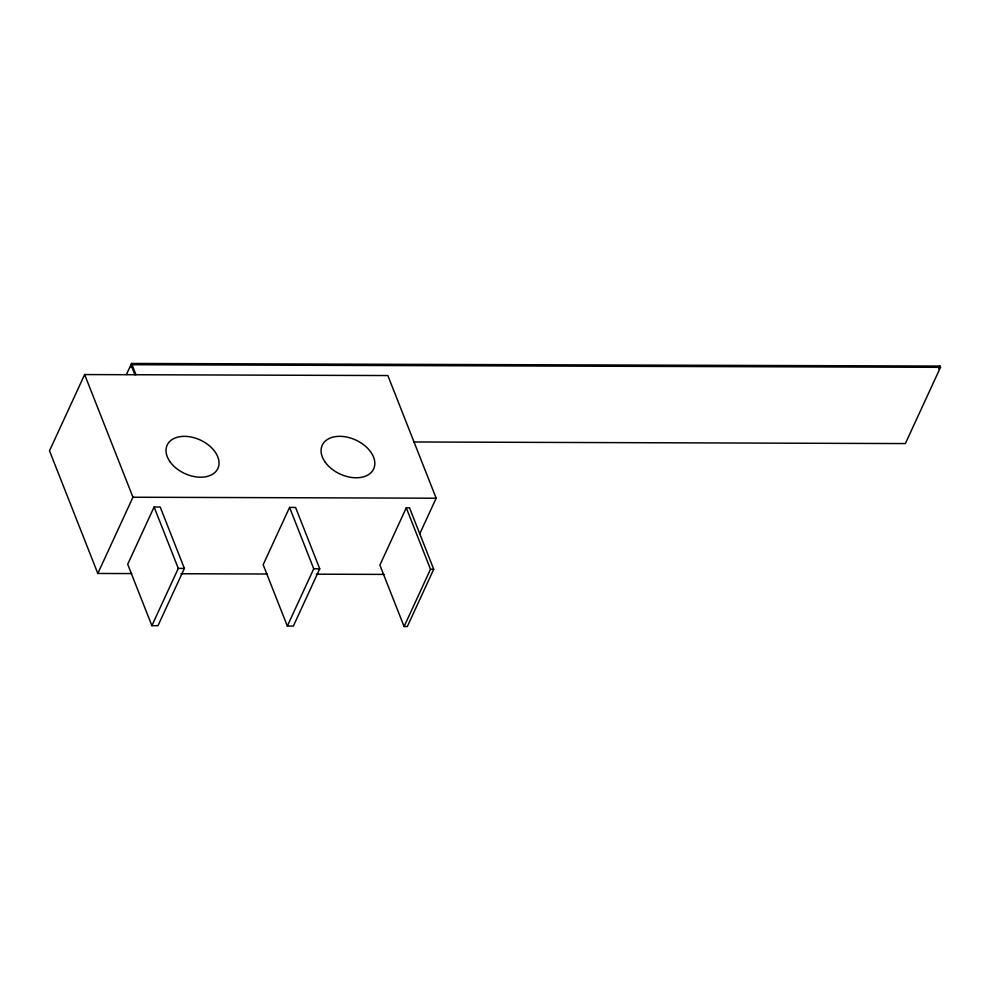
<?xml version="1.0" encoding="UTF-8"?>
<svg xmlns="http://www.w3.org/2000/svg" width="990" height="990" viewBox="0 0 990 990"><rect width="100%" height="100%" fill="white"/><g stroke="black" fill="none" stroke-linecap="round" stroke-linejoin="round"><path stroke-width="1.49" d="M419.55 534.254L436.169 498.205L387.845 375.544L84.645 374.567L49.5 450.809L97.812 573.47L131.682 573.581M126.435 374.542L131.546 363.454L940.005 366.065L940.5 367.327L905.355 443.57L413.795 441.973M130.767 367.476L132.041 364.704M97.812 573.47L132.957 497.228L84.645 374.567M154.106 506.991L127.698 564.275L151.891 625.68L157.979 625.692L184.375 568.421L160.194 507.004L154.106 506.991L178.287 568.396L151.891 625.68M289.575 507.425L263.167 564.708L287.335 626.064L293.349 626.088L319.745 568.804L295.577 507.449L289.575 507.425L313.743 568.78L287.335 626.064M406.284 507.808L379.888 565.092L404.093 626.534L407.323 626.546L433.731 569.262L409.526 507.821L406.284 507.808L430.489 569.262L404.093 626.534M938.73 368.837L940.005 366.065M940.5 367.327L130.915 364.704L134.863 374.727M132.957 497.228L436.169 498.205M178.287 568.396L184.375 568.421M313.743 568.78L319.745 568.804M430.489 569.262L433.731 569.262M180.935 573.742L267.114 574.014M316.367 574.175L384.095 574.398M131.546 363.454L135.989 374.727M170.193 461.983A27.918 18.476 24.7 0 0 216.055 471.289A27.918 18.476 24.7 0 0 191.268 437.048A27.918 18.476 24.7 0 0 170.193 461.983M325.314 462.342A28.314 18.736 24.7 0 0 371.832 471.772A28.314 18.736 24.7 0 0 346.673 437.048A28.314 18.736 24.7 0 0 325.314 462.342"/></g></svg>
